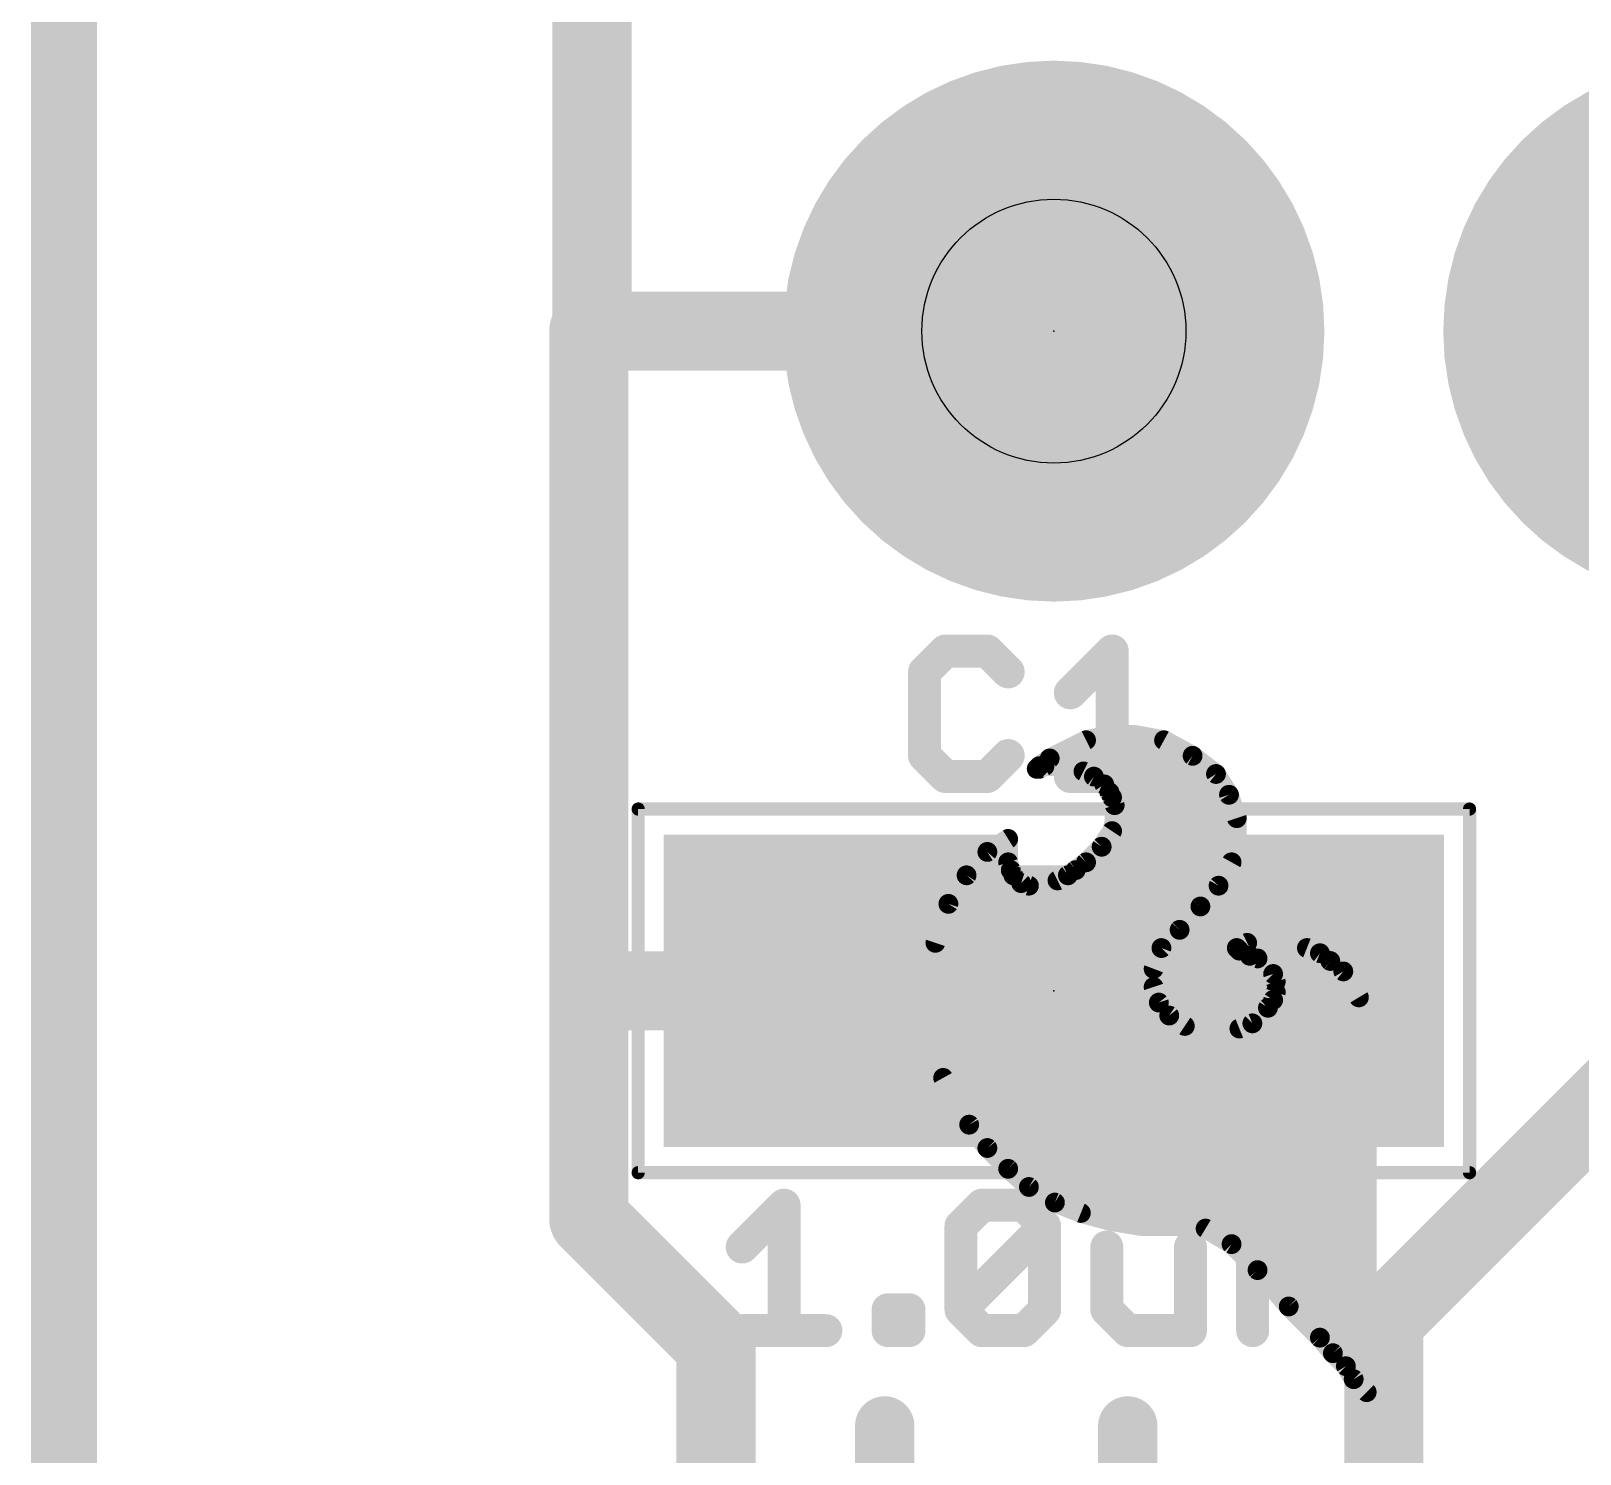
# Model space of a CAD drawing. Extents: x -29 to 79, y -27 to 74.
# Drawn here: x -0.13 to 5.84, y 4.57 to 10.05 of the extents above; entities that cross this region are included whole.
import ezdxf

# ---------------------------------------------------------------- set-up
doc = ezdxf.new("R2010")
doc.units = 0
for name, color, linetype in [('1', 12, 'CONTINUOUS'), ('16', 132, 'CONTINUOUS'), ('17', 110, 'CONTINUOUS'), ('20', 53, 'CONTINUOUS'), ('22', 40, 'CONTINUOUS'), ('23', 53, 'CONTINUOUS'), ('25', 253, 'CONTINUOUS'), ('27', 253, 'CONTINUOUS'), ('29', 253, 'CONTINUOUS'), ('30', 253, 'CONTINUOUS'), ('31', 253, 'CONTINUOUS'), ('35', 253, 'CONTINUOUS'), ('39', 12, 'CONTINUOUS'), ('44', 253, 'CONTINUOUS'), ('51', 53, 'CONTINUOUS')]:
    doc.layers.add(name, color=color, linetype=linetype)

# ---------------------------------------------------------------- blocks, each defined once
blk = doc.blocks.new('RECT')
blk.add_solid([(-0.5, -0.5), (0.5, -0.5), (-0.5, 0.5), (0.5, 0.5)])
blk = doc.blocks.new('ROUNDP')
at = {"const_width": 0.5}
blk.add_lwpolyline([(0, -0.25, 1), (0, 0.25, 1), (0, -0.25)], format="xyb", dxfattribs=at)

msp = doc.modelspace()

# ---------------------------------------------------------------- linework, layer by layer
at = {"layer": '1'}
for points, const_width in [([(0, 0), (0, 22.86)], 0.254), ([(2.032, 8.89), (2.032, 10.795)], 0.3048), ([(2.02, 8.89), (2.02, 6.35)], 0.3048), ([(2.02, 8.89), (2.032, 8.89)], 0.3048), ([(3.81, 8.89), (2.032, 8.89)], 0.3048), ([(2.02, 6.35), (2.02, 5.473)], 0.3048), ([(2.96, 6.35), (2.02, 6.35)], 0.3048), ([(6.35, 6.35), (5.08, 5.08)], 0.3048), ([(2.02, 5.473), (2.5099, 4.9831)], 0.3048), ([(5.08, 5.08), (5.08, 3.5201)], 0.3048), ([(2.5099, 3.49), (2.5099, 4.9831)], 0.3048)]:
    msp.add_lwpolyline(points, dxfattribs=dict(at, const_width=const_width))
at = {"layer": '1', "const_width": 0.1524}
for points in [[(2.0962, 8.89, 1), (1.9438, 8.89)], [(2.02, 8.9662, 1), (2.02, 8.8138)], [(2.032, 8.9662, 1), (2.032, 8.8138)], [(2.032, 8.8138, 1), (2.032, 8.9662)], [(3.81, 8.8138, 1), (3.81, 8.9662)], [(1.9558, 8.89, 1), (2.1082, 8.89)], [(2.0962, 6.35, 1), (1.9438, 6.35)], [(2.02, 6.4262, 1), (2.02, 6.2738)], [(2.96, 6.2738, 1), (2.96, 6.4262)], [(1.9438, 6.35, 1), (2.0962, 6.35)], [(2.0739, 5.5269, 1), (1.9661, 5.4191)], [(1.9438, 5.473, 1), (2.0962, 5.473)], [(5.1562, 5.08, 1), (5.0038, 5.08)], [(5.0261, 5.1339, 1), (5.1339, 5.0261)], [(2.5861, 4.9831, 1), (2.4337, 4.9831)], [(2.456, 4.9292, 1), (2.5638, 5.037)]]:
    msp.add_lwpolyline(points, format="xyb", dxfattribs=at)
at = {"layer": '16', "const_width": 0.254}
msp.add_lwpolyline([(0, 0), (0, 22.86)], dxfattribs=at)
at = {"layer": '20', "const_width": 0.2032}
msp.add_lwpolyline([(0, 20.447), (0, 2.54)], dxfattribs=at)
at = {"layer": '22'}
for points, const_width in [([(3.794, 7.245), (3.934, 7.315)], 0.0762), ([(3.934, 7.315), (4.024, 7.335)], 0.0762), ([(3.9349, 7.3152), (4.2329, 7.3152)], 0.0762), ([(4.024, 7.335), (4.124, 7.335)], 0.0762), ([(4.124, 7.335), (4.234, 7.315)], 0.0762), ([(4.234, 7.315), (4.344, 7.255)], 0.0762), ([(3.754, 7.215), (3.794, 7.245)], 0.0762), ([(3.786, 7.239), (4.3646, 7.239)], 0.0762), ([(4.344, 7.255), (4.434, 7.185)], 0.0762), ([(3.744, 7.205), (3.754, 7.215)], 0.0762), ([(3.754, 7.205), (3.744, 7.205)], 0.0762), ([(3.774, 7.215), (3.754, 7.205)], 0.0762), ([(3.834, 7.215), (3.774, 7.215)], 0.0762), ([(3.874, 7.205), (3.834, 7.215)], 0.0762), ([(3.924, 7.195), (3.874, 7.205)], 0.0762), ([(3.964, 7.175), (3.924, 7.195)], 0.0762), ([(4.434, 7.185), (4.484, 7.105)], 0.0762), ([(4.004, 7.145), (3.964, 7.175)], 0.0762), ([(3.9803, 7.1628), (4.4479, 7.1628)], 0.0762), ([(4.024, 7.115), (4.004, 7.145)], 0.0762), ([(4.034, 7.095), (4.024, 7.115)], 0.0762), ([(4.044, 7.065), (4.034, 7.095)], 0.0762), ([(4.0368, 7.0866), (4.4901, 7.0866)], 0.0762), ([(4.044, 7.005), (4.044, 7.065)], 0.0762), ([(4.484, 7.105), (4.514, 7.015)], 0.0762), ([(4.034, 6.965), (4.044, 7.005)], 0.0762), ([(4.044, 7.0104), (4.514, 7.0104)], 0.0762), ([(4.514, 7.015), (4.514, 6.935)], 0.0762), ([(3.994, 6.905), (4.034, 6.965)], 0.0762), ([(3.474, 6.795), (3.554, 6.885)], 0.0762), ([(3.554, 6.885), (3.634, 6.935)], 0.0762), ([(3.6327, 6.9342), (3.634, 6.9342)], 0.0762), ([(3.634, 6.935), (3.634, 6.845)], 0.0762), ([(3.934, 6.845), (3.994, 6.905)], 0.0762), ([(4.0135, 6.9342), (4.5138, 6.9342)], 0.0762), ([(4.514, 6.935), (4.494, 6.845)], 0.0762), ([(3.53, 6.858), (3.634, 6.858)], 0.0762), ([(3.634, 6.845), (3.644, 6.815)], 0.0762), ([(3.894, 6.815), (3.934, 6.845)], 0.0762), ([(3.947, 6.858), (4.4969, 6.858)], 0.0762), ([(4.494, 6.845), (4.444, 6.755)], 0.0762), ([(3.404, 6.685), (3.474, 6.795)], 0.0762), ([(3.4656, 6.7818), (3.6672, 6.7818)], 0.0762), ([(3.644, 6.815), (3.654, 6.795)], 0.0762), ([(3.654, 6.795), (3.684, 6.765)], 0.0762), ([(3.684, 6.765), (3.714, 6.755)], 0.0762), ([(3.744, 6.755), (3.824, 6.775)], 0.0762), ([(3.824, 6.775), (3.864, 6.795)], 0.0762), ([(3.8376, 6.7818), (4.4589, 6.7818)], 0.0762), ([(3.864, 6.795), (3.894, 6.815)], 0.0762), ([(3.4171, 6.7056), (4.4008, 6.7056)], 0.0762), ([(3.714, 6.755), (3.744, 6.755)], 0.0762), ([(4.444, 6.755), (4.374, 6.675)], 0.0762), ([(3.354, 6.535), (3.404, 6.685)], 0.0762), ([(4.374, 6.675), (4.294, 6.585)], 0.0762), ([(3.3855, 6.6294), (4.3335, 6.6294)], 0.0762), ([(4.294, 6.585), (4.224, 6.515)], 0.0762), ([(3.324, 6.375), (3.354, 6.535)], 0.0762), ([(3.3601, 6.5532), (4.2622, 6.5532)], 0.0762), ([(4.514, 6.515), (4.554, 6.535)], 0.0762), ([(4.554, 6.535), (4.674, 6.535)], 0.0762), ([(4.674, 6.535), (4.734, 6.525)], 0.0762), ([(4.734, 6.525), (4.784, 6.515)], 0.0762), ([(3.3431, 6.477), (4.2098, 6.477)], 0.0762), ([(4.224, 6.515), (4.194, 6.435)], 0.0762), ([(4.524, 6.505), (4.514, 6.515)], 0.0762), ([(4.564, 6.485), (4.524, 6.505)], 0.0762), ([(4.594, 6.475), (4.564, 6.485)], 0.0762), ([(4.588, 6.477), (4.858, 6.477)], 0.0762), ([(4.654, 6.415), (4.594, 6.475)], 0.0762), ([(4.784, 6.515), (4.834, 6.495)], 0.0762), ([(4.834, 6.495), (4.874, 6.465)], 0.0762), ([(4.874, 6.465), (4.924, 6.425)], 0.0762), ([(4.194, 6.435), (4.194, 6.365)], 0.0762), ([(4.664, 6.385), (4.654, 6.415)], 0.0762), ([(4.924, 6.425), (4.984, 6.325)], 0.0762), ([(3.334, 6.205), (3.324, 6.375)], 0.0762), ([(3.3288, 6.4008), (4.194, 6.4008)], 0.0762), ([(4.194, 6.365), (4.214, 6.305)], 0.0762), ([(4.654, 6.315), (4.664, 6.345)], 0.0762), ([(4.6587, 6.4008), (4.9385, 6.4008)], 0.0762), ([(4.664, 6.345), (4.664, 6.385)], 0.0762), ([(3.327, 6.3246), (4.2075, 6.3246)], 0.0762), ([(4.214, 6.305), (4.254, 6.255)], 0.0762), ([(4.574, 6.225), (4.634, 6.285)], 0.0762), ([(4.634, 6.285), (4.654, 6.315)], 0.0762), ([(4.6572, 6.3246), (4.9841, 6.3246)], 0.0762), ([(4.984, 6.325), (5.004, 6.255)], 0.0762), ([(3.3315, 6.2484), (4.2639, 6.2484)], 0.0762), ([(4.254, 6.255), (4.314, 6.215)], 0.0762), ([(4.524, 6.205), (4.574, 6.225)], 0.0762), ([(4.5974, 6.2484), (5.0048, 6.2484)], 0.0762), ([(5.004, 6.255), (5.014, 6.175)], 0.0762), ([(3.384, 6.015), (3.334, 6.205)], 0.0762), ([(3.3426, 6.1722), (5.014, 6.1722)], 0.0762), ([(4.314, 6.215), (4.394, 6.195)], 0.0762), ([(4.394, 6.195), (4.474, 6.195)], 0.0762), ([(4.474, 6.195), (4.524, 6.205)], 0.0762), ([(5.014, 6.175), (5.014, 4.805)], 0.0762), ([(3.3627, 6.096), (5.014, 6.096)], 0.0762), ([(3.3827, 6.0198), (5.014, 6.0198)], 0.0762), ([(3.484, 5.835), (3.384, 6.015)], 0.0762), ([(3.4237, 5.9436), (5.014, 5.9436)], 0.0762), ([(3.466, 5.8674), (5.014, 5.8674)], 0.0762), ([(3.554, 5.745), (3.484, 5.835)], 0.0762), ([(3.5181, 5.7912), (5.014, 5.7912)], 0.0762), ([(3.634, 5.665), (3.554, 5.745)], 0.0762), ([(3.584, 5.715), (5.014, 5.715)], 0.0762), ([(3.714, 5.595), (3.634, 5.665)], 0.0762), ([(3.6639, 5.6388), (5.014, 5.6388)], 0.0762), ([(3.814, 5.535), (3.714, 5.595)], 0.0762), ([(3.768, 5.5626), (5.014, 5.5626)], 0.0762), ([(3.914, 5.495), (3.814, 5.535)], 0.0762), ([(4.024, 5.465), (3.914, 5.495)], 0.0762), ([(3.9455, 5.4864), (5.014, 5.4864)], 0.0762), ([(4.144, 5.445), (4.024, 5.465)], 0.0762), ([(4.334, 5.445), (4.144, 5.445)], 0.0762), ([(4.394, 5.435), (4.334, 5.445)], 0.0762), ([(4.494, 5.375), (4.394, 5.435)], 0.0762), ([(4.4353, 5.4102), (5.014, 5.4102)], 0.0762), ([(4.594, 5.275), (4.494, 5.375)], 0.0762), ([(4.535, 5.334), (5.014, 5.334)], 0.0762), ([(4.714, 5.135), (4.594, 5.275)], 0.0762), ([(4.6087, 5.2578), (5.014, 5.2578)], 0.0762), ([(4.6741, 5.1816), (5.014, 5.1816)], 0.0762), ([(4.834, 5.015), (4.714, 5.135)], 0.0762), ([(4.7436, 5.1054), (5.014, 5.1054)], 0.0762), ([(4.8198, 5.0292), (5.014, 5.0292)], 0.0762), ([(4.884, 4.955), (4.834, 5.015)], 0.0762), ([(4.934, 4.905), (4.884, 4.955)], 0.0762), ([(4.886, 4.953), (5.014, 4.953)], 0.0762), ([(4.964, 4.855), (4.934, 4.905)], 0.0762), ([(4.9509, 4.8768), (5.014, 4.8768)], 0.0762), ([(5.014, 4.805), (4.964, 4.855)], 0.0762), ([(3.159, 4.6749), (3.159, 4.4588)], 0.2286), ([(4.0945, 4.6749), (4.0945, 4.4588)], 0.2286)]:
    msp.add_lwpolyline(points, dxfattribs=dict(at, const_width=const_width))
for points, const_width in [([(3.9299, 7.3336, 1), (3.9381, 7.2964)], 0.0381), ([(3.9349, 7.3342, 1), (3.9349, 7.2961)], 0.0381), ([(3.9425, 7.298, 1), (3.9255, 7.332)], 0.0381), ([(4.024, 7.354, 1), (4.024, 7.3159)], 0.0381), ([(4.0281, 7.3164, 1), (4.0199, 7.3536)], 0.0381), ([(4.1274, 7.3537, 1), (4.1206, 7.3163)], 0.0381), ([(4.124, 7.3159, 1), (4.124, 7.354)], 0.0381), ([(4.2431, 7.3317, 1), (4.2249, 7.2983)], 0.0381), ([(4.2306, 7.2963, 1), (4.2374, 7.3337)], 0.0381), ([(4.2329, 7.2961, 1), (4.2329, 7.3342)], 0.0381), ([(3.786, 7.2581, 1), (3.786, 7.22)], 0.0381), ([(3.7855, 7.262, 1), (3.8025, 7.228)], 0.0381), ([(3.8054, 7.2298, 1), (3.7826, 7.2602)], 0.0381), ([(4.3557, 7.27, 1), (4.3323, 7.24)], 0.0381), ([(4.3349, 7.2383, 1), (4.3531, 7.2717)], 0.0381), ([(4.3646, 7.22, 1), (4.3646, 7.2581)], 0.0381), ([(3.744, 7.2241, 1), (3.744, 7.186)], 0.0381), ([(3.7305, 7.2185, 1), (3.7575, 7.1915)], 0.0381), ([(3.7426, 7.2302, 1), (3.7654, 7.1998)], 0.0381), ([(3.7455, 7.222, 1), (3.7625, 7.188)], 0.0381), ([(3.7675, 7.2015, 1), (3.7405, 7.2285)], 0.0381), ([(3.754, 7.186, 1), (3.754, 7.2241)], 0.0381), ([(3.774, 7.2341, 1), (3.774, 7.196)], 0.0381), ([(3.7825, 7.198, 1), (3.7655, 7.232)], 0.0381), ([(3.8386, 7.2335, 1), (3.8294, 7.1965)], 0.0381), ([(3.834, 7.196, 1), (3.834, 7.2341)], 0.0381), ([(3.8777, 7.2237, 1), (3.8703, 7.1863)], 0.0381), ([(3.8694, 7.1865, 1), (3.8786, 7.2235)], 0.0381), ([(3.9325, 7.212, 1), (3.9155, 7.178)], 0.0381), ([(3.9203, 7.1763, 1), (3.9277, 7.2137)], 0.0381), ([(4.4502, 7.1951, 1), (4.4178, 7.1749)], 0.0381), ([(4.4223, 7.17, 1), (4.4457, 7.2)], 0.0381), ([(3.9754, 7.1902, 1), (3.9526, 7.1598)], 0.0381), ([(3.9555, 7.158, 1), (3.9725, 7.192)], 0.0381), ([(3.9803, 7.1819, 1), (3.9803, 7.1438)], 0.0381), ([(4.0199, 7.1556, 1), (3.9881, 7.1344)], 0.0381), ([(3.9926, 7.1298, 1), (4.0154, 7.1602)], 0.0381), ([(4.4479, 7.1438, 1), (4.4479, 7.1819)], 0.0381), ([(4.041, 7.1235, 1), (4.007, 7.1065)], 0.0381), ([(4.0081, 7.1044, 1), (4.0399, 7.1256)], 0.0381), ([(4.0521, 7.101, 1), (4.0159, 7.089)], 0.0381), ([(4.017, 7.0865, 1), (4.051, 7.1035)], 0.0381), ([(4.0368, 7.1057, 1), (4.0368, 7.0676)], 0.0381), ([(4.0631, 7.065, 1), (4.025, 7.065)], 0.0381), ([(4.5021, 7.111, 1), (4.4659, 7.099)], 0.0381), ([(4.4678, 7.0949, 1), (4.5002, 7.1151)], 0.0381), ([(4.4901, 7.0676, 1), (4.4901, 7.1057)], 0.0381), ([(4.044, 7.0295, 1), (4.044, 6.9914)], 0.0381), ([(4.0625, 7.0004, 1), (4.0255, 7.0096)], 0.0381), ([(4.0259, 7.059, 1), (4.0621, 7.071)], 0.0381), ([(4.5331, 7.015, 1), (4.495, 7.015)], 0.0381), ([(4.4959, 7.009, 1), (4.5321, 7.021)], 0.0381), ([(4.514, 6.9914, 1), (4.514, 7.0295)], 0.0381), ([(4.0155, 6.9696, 1), (4.0525, 6.9604)], 0.0381), ([(4.0499, 6.9544, 1), (4.0181, 6.9756)], 0.0381), ([(4.025, 7.005, 1), (4.0631, 7.005)], 0.0381), ([(3.5439, 6.9012, 1), (3.5641, 6.8688)], 0.0381), ([(3.5682, 6.8723, 1), (3.5398, 6.8977)], 0.0381), ([(3.6327, 6.9533, 1), (3.6327, 6.9152)], 0.0381), ([(3.6531, 6.935, 1), (3.615, 6.935)], 0.0381), ([(3.6441, 6.9188, 1), (3.6239, 6.9512)], 0.0381), ([(3.634, 6.9152, 1), (3.634, 6.9533)], 0.0381), ([(3.9781, 6.9156, 1), (4.0099, 6.8944)], 0.0381), ([(4.0075, 6.8915, 1), (3.9805, 6.9185)], 0.0381), ([(4.0135, 6.9533, 1), (4.0135, 6.9152)], 0.0381), ([(4.495, 6.935, 1), (4.5331, 6.935)], 0.0381), ([(4.5326, 6.9309, 1), (4.4954, 6.9391)], 0.0381), ([(4.5138, 6.9152, 1), (4.5138, 6.9533)], 0.0381), ([(3.53, 6.8771, 1), (3.53, 6.839)], 0.0381), ([(3.6521, 6.851, 1), (3.6159, 6.839)], 0.0381), ([(3.615, 6.845, 1), (3.6531, 6.845)], 0.0381), ([(3.634, 6.839, 1), (3.634, 6.8771)], 0.0381), ([(3.9205, 6.8585, 1), (3.9475, 6.8315)], 0.0381), ([(3.9454, 6.8298, 1), (3.9226, 6.8602)], 0.0381), ([(3.947, 6.8771, 1), (3.947, 6.839)], 0.0381), ([(4.4754, 6.8491, 1), (4.5126, 6.8409)], 0.0381), ([(4.5107, 6.8357, 1), (4.4773, 6.8543)], 0.0381), ([(4.4969, 6.839, 1), (4.4969, 6.8771)], 0.0381), ([(3.4656, 6.8009, 1), (3.4656, 6.7628)], 0.0381), ([(3.4598, 6.8077, 1), (3.4882, 6.7823)], 0.0381), ([(3.4901, 6.7848, 1), (3.4579, 6.8052)], 0.0381), ([(3.661, 6.8235, 1), (3.627, 6.8065)], 0.0381), ([(3.6259, 6.809, 1), (3.6621, 6.821)], 0.0381), ([(3.6675, 6.8085, 1), (3.6405, 6.7815)], 0.0381), ([(3.637, 6.7865, 1), (3.671, 6.8035)], 0.0381), ([(3.69, 6.7831, 1), (3.678, 6.7469)], 0.0381), ([(3.6672, 6.7628, 1), (3.6672, 6.8009)], 0.0381), ([(3.6705, 6.7515, 1), (3.6975, 6.7785)], 0.0381), ([(3.8155, 6.792, 1), (3.8325, 6.758)], 0.0381), ([(3.8376, 6.8009, 1), (3.8376, 6.7628)], 0.0381), ([(3.8286, 6.7565, 1), (3.8194, 6.7935)], 0.0381), ([(3.8534, 6.8109, 1), (3.8746, 6.7791)], 0.0381), ([(3.8725, 6.778, 1), (3.8555, 6.812)], 0.0381), ([(3.8826, 6.8302, 1), (3.9054, 6.7998)], 0.0381), ([(3.9046, 6.7991, 1), (3.8834, 6.8309)], 0.0381), ([(4.4589, 6.7628, 1), (4.4589, 6.8009)], 0.0381), ([(3.4171, 6.7247, 1), (3.4171, 6.6866)], 0.0381), ([(3.714, 6.774, 1), (3.714, 6.7359)], 0.0381), ([(3.708, 6.7369, 1), (3.72, 6.7731)], 0.0381), ([(3.7394, 6.7735, 1), (3.7486, 6.7365)], 0.0381), ([(3.744, 6.7359, 1), (3.744, 6.774)], 0.0381), ([(4.4008, 6.6866, 1), (4.4008, 6.7247)], 0.0381), ([(4.4273, 6.7643, 1), (4.4607, 6.7457)], 0.0381), ([(4.4583, 6.7425, 1), (4.4297, 6.7675)], 0.0381), ([(3.3879, 6.6952, 1), (3.4201, 6.6748)], 0.0381), ([(3.4221, 6.679, 1), (3.3859, 6.691)], 0.0381), ([(4.3597, 6.6875, 1), (4.3883, 6.6625)], 0.0381), ([(4.3882, 6.6623, 1), (4.3598, 6.6877)], 0.0381), ([(3.3855, 6.6485, 1), (3.3855, 6.6104)], 0.0381), ([(4.3075, 6.5715, 1), (4.2805, 6.5985)], 0.0381), ([(4.3335, 6.6104, 1), (4.3335, 6.6485)], 0.0381), ([(3.3359, 6.541, 1), (3.3721, 6.529)], 0.0381), ([(3.3727, 6.5315, 1), (3.3353, 6.5385)], 0.0381), ([(3.3601, 6.5723, 1), (3.3601, 6.5342)], 0.0381), ([(4.2622, 6.5342, 1), (4.2622, 6.5723)], 0.0381), ([(4.2798, 6.5977, 1), (4.3082, 6.5723)], 0.0381), ([(4.554, 6.5541, 1), (4.554, 6.516)], 0.0381), ([(4.5625, 6.518, 1), (4.5455, 6.552)], 0.0381), ([(4.6771, 6.5538, 1), (4.6709, 6.5162)], 0.0381), ([(4.674, 6.516, 1), (4.674, 6.5541)], 0.0381), ([(4.7377, 6.5437, 1), (4.7303, 6.5063)], 0.0381), ([(4.7309, 6.5062, 1), (4.7371, 6.5438)], 0.0381), ([(3.3431, 6.4961, 1), (3.3431, 6.458)], 0.0381), ([(4.2105, 6.5285, 1), (4.2375, 6.5015)], 0.0381), ([(4.2418, 6.5083, 1), (4.2062, 6.5217)], 0.0381), ([(4.2098, 6.458, 1), (4.2098, 6.4961)], 0.0381), ([(4.5275, 6.5285, 1), (4.5005, 6.5015)], 0.0381), ([(4.5055, 6.532, 1), (4.5225, 6.498)], 0.0381), ([(4.5325, 6.522, 1), (4.5155, 6.488)], 0.0381), ([(4.5105, 6.4915, 1), (4.5375, 6.5185)], 0.0381), ([(4.57, 6.5031, 1), (4.558, 6.4669)], 0.0381), ([(4.5555, 6.468, 1), (4.5725, 6.502)], 0.0381), ([(4.588, 6.4961, 1), (4.588, 6.458)], 0.0381), ([(4.6075, 6.4885, 1), (4.5805, 6.4615)], 0.0381), ([(4.588, 6.4569, 1), (4.6, 6.4931)], 0.0381), ([(4.7911, 6.5327, 1), (4.7769, 6.4973)], 0.0381), ([(4.7803, 6.4963, 1), (4.7877, 6.5337)], 0.0381), ([(4.8454, 6.5102, 1), (4.8226, 6.4798)], 0.0381), ([(4.8269, 6.4773, 1), (4.8411, 6.5127)], 0.0381), ([(4.8859, 6.4799, 1), (4.8621, 6.4501)], 0.0381), ([(4.858, 6.458, 1), (4.858, 6.4961)], 0.0381), ([(4.8626, 6.4498, 1), (4.8854, 6.4802)], 0.0381), ([(4.213, 6.435, 1), (4.1749, 6.435)], 0.0381), ([(4.1762, 6.4417, 1), (4.2118, 6.4283)], 0.0381), ([(4.6721, 6.421, 1), (4.6359, 6.409)], 0.0381), ([(4.6405, 6.4015, 1), (4.6675, 6.4285)], 0.0381), ([(4.9403, 6.4348, 1), (4.9077, 6.4152)], 0.0381), ([(4.9121, 6.4101, 1), (4.9359, 6.4399)], 0.0381), ([(3.343, 6.3761, 1), (3.305, 6.3739)], 0.0381), ([(3.3053, 6.3785, 1), (3.3427, 6.3715)], 0.0381), ([(3.3288, 6.4199, 1), (3.3288, 6.3818)], 0.0381), ([(4.2121, 6.371, 1), (4.1759, 6.359)], 0.0381), ([(4.1749, 6.365, 1), (4.213, 6.365)], 0.0381), ([(4.194, 6.3818, 1), (4.194, 6.4199)], 0.0381), ([(4.6587, 6.4199, 1), (4.6587, 6.3818)], 0.0381), ([(4.6831, 6.385, 1), (4.645, 6.385)], 0.0381), ([(4.6821, 6.339, 1), (4.6459, 6.351)], 0.0381), ([(4.6459, 6.379, 1), (4.6821, 6.391)], 0.0381), ([(4.9385, 6.3818, 1), (4.9385, 6.4199)], 0.0381), ([(3.327, 6.3437, 1), (3.327, 6.3056)], 0.0381), ([(4.2289, 6.3169, 1), (4.1991, 6.2931)], 0.0381), ([(4.1959, 6.299, 1), (4.2321, 6.311)], 0.0381), ([(4.2075, 6.3056, 1), (4.2075, 6.3437)], 0.0381), ([(4.6475, 6.2715, 1), (4.6205, 6.2985)], 0.0381), ([(4.6359, 6.321, 1), (4.6721, 6.309)], 0.0381), ([(4.6699, 6.3044, 1), (4.6381, 6.3256)], 0.0381), ([(4.6572, 6.3437, 1), (4.6572, 6.3056)], 0.0381), ([(4.645, 6.345, 1), (4.6831, 6.345)], 0.0381), ([(5.0023, 6.3302, 1), (4.9657, 6.3198)], 0.0381), ([(4.9677, 6.3152, 1), (5.0003, 6.3348)], 0.0381), ([(4.9841, 6.3056, 1), (4.9841, 6.3437)], 0.0381), ([(3.3315, 6.2675, 1), (3.3315, 6.2294)], 0.0381), ([(4.2646, 6.2709, 1), (4.2434, 6.2391)], 0.0381), ([(4.2391, 6.2431, 1), (4.2689, 6.2669)], 0.0381), ([(4.2639, 6.2294, 1), (4.2639, 6.2675)], 0.0381), ([(4.5811, 6.2073, 1), (4.5669, 6.2427)], 0.0381), ([(4.5974, 6.2675, 1), (4.5974, 6.2294)], 0.0381), ([(4.6181, 6.2956, 1), (4.6499, 6.2744)], 0.0381), ([(5.0229, 6.2574, 1), (4.9851, 6.2526)], 0.0381), ([(4.9857, 6.2498, 1), (5.0223, 6.2602)], 0.0381), ([(5.0048, 6.2294, 1), (5.0048, 6.2675)], 0.0381), ([(3.3524, 6.2098, 1), (3.3156, 6.2002)], 0.0381), ([(3.315, 6.2039, 1), (3.353, 6.2061)], 0.0381), ([(3.3426, 6.1913, 1), (3.3426, 6.1532)], 0.0381), ([(4.3186, 6.2335, 1), (4.3094, 6.1965)], 0.0381), ([(4.3034, 6.1991, 1), (4.3246, 6.2309)], 0.0381), ([(4.394, 6.2141, 1), (4.394, 6.176)], 0.0381), ([(4.3894, 6.1765, 1), (4.3986, 6.2135)], 0.0381), ([(4.4703, 6.2137, 1), (4.4777, 6.1763)], 0.0381), ([(4.474, 6.176, 1), (4.474, 6.2141)], 0.0381), ([(4.5169, 6.2227, 1), (4.5311, 6.1873)], 0.0381), ([(4.5277, 6.1863, 1), (4.5203, 6.2237)], 0.0381), ([(4.5605, 6.2385, 1), (4.5875, 6.2115)], 0.0381), ([(5.0331, 6.175, 1), (4.995, 6.175)], 0.0381), ([(5.014, 6.1532, 1), (5.014, 6.1913)], 0.0381), ([(4.9951, 6.1726, 1), (5.0329, 6.1774)], 0.0381), ([(3.3627, 6.1151, 1), (3.3627, 6.077)], 0.0381), ([(5.014, 6.077, 1), (5.014, 6.1151)], 0.0381), ([(3.3827, 6.0389, 1), (3.3827, 6.0008)], 0.0381), ([(3.4007, 6.0243, 1), (3.3673, 6.0057)], 0.0381), ([(3.3656, 6.0102, 1), (3.4024, 6.0198)], 0.0381), ([(5.014, 6.0008, 1), (5.014, 6.0389)], 0.0381), ([(3.4237, 5.9627, 1), (3.4237, 5.9245)], 0.0381), ([(5.014, 5.9245, 1), (5.014, 5.9627)], 0.0381), ([(3.466, 5.8864, 1), (3.466, 5.8483)], 0.0381), ([(5.014, 5.8483, 1), (5.014, 5.8864)], 0.0381), ([(3.499, 5.8467, 1), (3.469, 5.8233)], 0.0381), ([(3.4673, 5.8257, 1), (3.5007, 5.8443)], 0.0381), ([(3.5181, 5.8102, 1), (3.5181, 5.7721)], 0.0381), ([(5.014, 5.7721, 1), (5.014, 5.8102)], 0.0381), ([(3.5675, 5.7585, 1), (3.5405, 5.7315)], 0.0381), ([(3.539, 5.7333, 1), (3.569, 5.7567)], 0.0381), ([(3.584, 5.734, 1), (3.584, 5.6959)], 0.0381), ([(5.014, 5.6959, 1), (5.014, 5.734)], 0.0381), ([(3.6465, 5.6793, 1), (3.6215, 5.6507)], 0.0381), ([(3.6205, 5.6515, 1), (3.6475, 5.6785)], 0.0381), ([(3.6639, 5.6579, 1), (3.6639, 5.6198)], 0.0381), ([(5.014, 5.6198, 1), (5.014, 5.6579)], 0.0381), ([(3.7238, 5.6113, 1), (3.7042, 5.5787)], 0.0381), ([(3.7015, 5.5807, 1), (3.7265, 5.6093)], 0.0381), ([(3.768, 5.5817, 1), (3.768, 5.5436)], 0.0381), ([(3.8211, 5.5527, 1), (3.8069, 5.5173)], 0.0381), ([(3.8042, 5.5187, 1), (3.8238, 5.5513)], 0.0381), ([(5.014, 5.5436, 1), (5.014, 5.5817)], 0.0381), ([(3.919, 5.5134, 1), (3.909, 5.4766)], 0.0381), ([(3.9069, 5.4773, 1), (3.9211, 5.5127)], 0.0381), ([(3.9455, 5.5055, 1), (3.9455, 5.4674)], 0.0381), ([(4.0271, 5.4838, 1), (4.0209, 5.4462)], 0.0381), ([(4.019, 5.4466, 1), (4.029, 5.4834)], 0.0381), ([(5.014, 5.4674, 1), (5.014, 5.5055)], 0.0381), ([(4.144, 5.4641, 1), (4.144, 5.426)], 0.0381), ([(4.1409, 5.4262, 1), (4.1471, 5.4638)], 0.0381), ([(4.3371, 5.4638, 1), (4.3309, 5.4262)], 0.0381), ([(4.334, 5.426, 1), (4.334, 5.4641)], 0.0381), ([(4.4038, 5.4513, 1), (4.3842, 5.4187)], 0.0381), ([(4.3909, 5.4162, 1), (4.3971, 5.4538)], 0.0381), ([(4.4353, 5.4293, 1), (4.4353, 5.3912)], 0.0381), ([(5.014, 5.3912, 1), (5.014, 5.4293)], 0.0381), ([(4.5075, 5.3885, 1), (4.4805, 5.3615)], 0.0381), ([(4.4842, 5.3587, 1), (4.5038, 5.3913)], 0.0381), ([(4.535, 5.3531, 1), (4.535, 5.315)], 0.0381), ([(5.014, 5.315, 1), (5.014, 5.3531)], 0.0381), ([(4.6085, 5.2874, 1), (4.5795, 5.2626)], 0.0381), ([(4.5805, 5.2615, 1), (4.6075, 5.2885)], 0.0381), ([(4.6087, 5.2769, 1), (4.6087, 5.2388)], 0.0381), ([(5.014, 5.2388, 1), (5.014, 5.2769)], 0.0381), ([(4.6741, 5.2007, 1), (4.6741, 5.1626)], 0.0381), ([(5.014, 5.1626, 1), (5.014, 5.2007)], 0.0381), ([(4.7275, 5.1485, 1), (4.7005, 5.1215)], 0.0381), ([(4.6995, 5.1226, 1), (4.7285, 5.1474)], 0.0381), ([(4.7436, 5.1245, 1), (4.7436, 5.0864)], 0.0381), ([(5.014, 5.0864, 1), (5.014, 5.1245)], 0.0381), ([(4.8198, 5.0483, 1), (4.8198, 5.0102)], 0.0381), ([(4.8486, 5.0272, 1), (4.8194, 5.0028)], 0.0381), ([(4.8205, 5.0015, 1), (4.8475, 5.0285)], 0.0381), ([(5.014, 5.0102, 1), (5.014, 5.0483)], 0.0381), ([(4.8975, 4.9685, 1), (4.8705, 4.9415)], 0.0381), ([(4.886, 4.9721, 1), (4.886, 4.934)], 0.0381), ([(4.8694, 4.9428, 1), (4.8986, 4.9672)], 0.0381), ([(5.014, 4.934, 1), (5.014, 4.9721)], 0.0381), ([(4.9503, 4.9148, 1), (4.9177, 4.8952)], 0.0381), ([(4.9205, 4.8915, 1), (4.9475, 4.9185)], 0.0381), ([(4.9509, 4.8959, 1), (4.9509, 4.8578)], 0.0381), ([(4.9775, 4.8685, 1), (4.9505, 4.8415)], 0.0381), ([(5.014, 4.8578, 1), (5.014, 4.8959)], 0.0381), ([(4.9477, 4.8452, 1), (4.9803, 4.8648)], 0.0381), ([(5.0005, 4.7915, 1), (5.0275, 4.8185)], 0.0381), ([(3.2161, 4.6749, 1), (3.1018, 4.6749)], 0.1143), ([(4.1516, 4.6749, 1), (4.0373, 4.6749)], 0.1143), ([(4.995, 4.805, 1), (5.0331, 4.805)], 0.0381)]:
    msp.add_lwpolyline(points, format="xyb", dxfattribs=dict(at, const_width=const_width))
at = {"layer": '23'}
for p in [(3.81, 8.89), (3.81, 6.35)]:
    msp.add_point(p, dxfattribs=at)
at = {"layer": '25', "const_width": 0.127}
for points in [[(3.3927, 7.6585), (3.3122, 7.578)], [(3.5537, 7.6585), (3.3927, 7.6585)], [(3.6342, 7.578), (3.5537, 7.6585)], [(3.8735, 7.4975), (4.0345, 7.6585)], [(4.0345, 7.6585), (4.0345, 7.1755)], [(3.3122, 7.578), (3.3122, 7.256)], [(3.3122, 7.256), (3.3927, 7.1755)], [(3.5537, 7.1755), (3.6342, 7.256)], [(3.3927, 7.1755), (3.5537, 7.1755)], [(3.8735, 7.1755), (4.1955, 7.1755)]]:
    msp.add_lwpolyline(points, dxfattribs=at)
at = {"layer": '25', "const_width": 0.0635}
for points in [[(3.3927, 7.6903, 1), (3.3927, 7.6268)], [(3.4151, 7.6361, 1), (3.3702, 7.681)], [(3.5761, 7.681, 1), (3.5312, 7.6361)], [(3.5537, 7.6268, 1), (3.5537, 7.6903)], [(4.0663, 7.6585, 1), (4.0028, 7.6585)], [(4.057, 7.6361, 1), (4.0121, 7.681)], [(3.3439, 7.578, 1), (3.2804, 7.578)], [(3.2897, 7.6005, 1), (3.3346, 7.5556)], [(3.6117, 7.5556, 1), (3.6566, 7.6005)], [(3.851, 7.52, 1), (3.896, 7.4751)], [(3.3346, 7.2785, 1), (3.2897, 7.2335)], [(3.2804, 7.256, 1), (3.3439, 7.256)], [(3.6566, 7.2335, 1), (3.6117, 7.2785)], [(3.3927, 7.2073, 1), (3.3927, 7.1438)], [(3.3702, 7.153, 1), (3.4151, 7.198)], [(3.5312, 7.198, 1), (3.5761, 7.153)], [(3.5537, 7.1438, 1), (3.5537, 7.2073)], [(3.8735, 7.2073, 1), (3.8735, 7.1438)], [(4.1955, 7.1438, 1), (4.1955, 7.2073)], [(4.0028, 7.1755, 1), (4.0663, 7.1755)]]:
    msp.add_lwpolyline(points, format="xyb", dxfattribs=at)
at = {"layer": '27', "const_width": 0.127}
for points in [[(2.6105, 5.3639), (2.7716, 5.5249)], [(2.7716, 5.5249), (2.7716, 5.0419)], [(3.4525, 5.4444), (3.533, 5.5249)], [(3.533, 5.5249), (3.694, 5.5249)], [(3.694, 5.5249), (3.7745, 5.4444)], [(4.5751, 5.0419), (4.5751, 5.5249)], [(4.5751, 5.5249), (4.8971, 5.5249)], [(3.4525, 5.1224), (3.4525, 5.4444)], [(3.4525, 5.1224), (3.7745, 5.4444)], [(3.7745, 5.4444), (3.7745, 5.1224)], [(4.0138, 5.3639), (4.0138, 5.1224)], [(4.3358, 5.0419), (4.3358, 5.3639)], [(4.5751, 5.2834), (4.7361, 5.2834)], [(3.1719, 5.0419), (3.1719, 5.1224)], [(3.1719, 5.1224), (3.2524, 5.1224)], [(3.2524, 5.1224), (3.2524, 5.0419)], [(3.533, 5.0419), (3.4525, 5.1224)], [(3.7745, 5.1224), (3.694, 5.0419)], [(4.0138, 5.1224), (4.0943, 5.0419)], [(2.6105, 5.0419), (2.9326, 5.0419)], [(3.2524, 5.0419), (3.1719, 5.0419)], [(3.694, 5.0419), (3.533, 5.0419)], [(4.0943, 5.0419), (4.3358, 5.0419)]]:
    msp.add_lwpolyline(points, dxfattribs=at)
at = {"layer": '27', "const_width": 0.0635}
for points in [[(2.8033, 5.5249, 1), (2.7398, 5.5249)], [(2.794, 5.5025, 1), (2.7491, 5.5474)], [(3.533, 5.5567, 1), (3.533, 5.4932)], [(3.5555, 5.5025, 1), (3.5106, 5.5474)], [(3.7165, 5.5474, 1), (3.6716, 5.5025)], [(3.694, 5.4932, 1), (3.694, 5.5567)], [(4.5751, 5.5567, 1), (4.5751, 5.4932)], [(4.6069, 5.5249, 1), (4.5434, 5.5249)], [(4.8971, 5.4932, 1), (4.8971, 5.5567)], [(3.4843, 5.4444, 1), (3.4208, 5.4444)], [(3.4301, 5.4669, 1), (3.475, 5.422)], [(3.8063, 5.4444, 1), (3.7428, 5.4444)], [(3.797, 5.422, 1), (3.7521, 5.4669)], [(3.7521, 5.422, 1), (3.797, 5.4669)], [(4.0456, 5.3639, 1), (3.9821, 5.3639)], [(4.3676, 5.3639, 1), (4.3041, 5.3639)], [(2.5881, 5.3864, 1), (2.633, 5.3415)], [(4.5751, 5.3152, 1), (4.5751, 5.2517)], [(4.7361, 5.2517, 1), (4.7361, 5.3152)], [(3.2036, 5.1224, 1), (3.1401, 5.1224)], [(3.1719, 5.1541, 1), (3.1719, 5.0907)], [(3.2841, 5.1224, 1), (3.2206, 5.1224)], [(3.2524, 5.0907, 1), (3.2524, 5.1541)], [(3.475, 5.1449, 1), (3.4301, 5.0999)], [(3.4301, 5.1449, 1), (3.475, 5.0999)], [(3.4208, 5.1224, 1), (3.4843, 5.1224)], [(3.7428, 5.1224, 1), (3.8063, 5.1224)], [(3.797, 5.0999, 1), (3.7521, 5.1449)], [(4.0363, 5.1449, 1), (3.9914, 5.0999)], [(3.9821, 5.1224, 1), (4.0456, 5.1224)], [(2.6105, 5.0736, 1), (2.6105, 5.0102)], [(2.7398, 5.0419, 1), (2.8033, 5.0419)], [(2.9326, 5.0102, 1), (2.9326, 5.0736)], [(3.1719, 5.0736, 1), (3.1719, 5.0102)], [(3.1401, 5.0419, 1), (3.2036, 5.0419)], [(3.2206, 5.0419, 1), (3.2841, 5.0419)], [(3.2524, 5.0102, 1), (3.2524, 5.0736)], [(3.533, 5.0736, 1), (3.533, 5.0102)], [(3.5106, 5.0194, 1), (3.5555, 5.0644)], [(3.6716, 5.0644, 1), (3.7165, 5.0194)], [(3.694, 5.0102, 1), (3.694, 5.0736)], [(4.0943, 5.0736, 1), (4.0943, 5.0102)], [(4.0719, 5.0194, 1), (4.1168, 5.0644)], [(4.3041, 5.0419, 1), (4.3676, 5.0419)], [(4.3358, 5.0102, 1), (4.3358, 5.0736)], [(4.5434, 5.0419, 1), (4.6069, 5.0419)]]:
    msp.add_lwpolyline(points, format="xyb", dxfattribs=at)
at = {"layer": '39', "const_width": 0.0508}
for points in [[(2.21, 7.05), (5.41, 7.05)], [(2.21, 5.65), (2.21, 7.05)], [(5.41, 7.05), (5.41, 5.65)], [(5.41, 5.65), (2.21, 5.65)]]:
    msp.add_lwpolyline(points, dxfattribs=at)
at = {"layer": '39', "const_width": 0.0254}
for points in [[(2.21, 7.0627, 1), (2.21, 7.0373)], [(2.2227, 7.05, 1), (2.1973, 7.05)], [(5.4227, 7.05, 1), (5.3973, 7.05)], [(5.41, 7.0373, 1), (5.41, 7.0627)], [(2.21, 5.6627, 1), (2.21, 5.6373)], [(5.41, 5.6373, 1), (5.41, 5.6627)], [(2.1973, 5.65, 1), (2.2227, 5.65)], [(5.3973, 5.65, 1), (5.4227, 5.65)]]:
    msp.add_lwpolyline(points, format="xyb", dxfattribs=at)
at = {"layer": '44'}
msp.add_circle((3.81, 8.89), 0.508, dxfattribs=at)
at = {"layer": '51', "const_width": 0.1016}
for points in [[(3.454, 6.782), (4.166, 6.782)], [(3.454, 5.931), (4.166, 5.931)]]:
    msp.add_lwpolyline(points, dxfattribs=at)
at = {"layer": '51', "const_width": 0.0508}
for points in [[(3.454, 6.8074, 1), (3.454, 6.7566)], [(4.166, 6.7566, 1), (4.166, 6.8074)], [(3.454, 5.9564, 1), (3.454, 5.9056)], [(4.166, 5.9056, 1), (4.166, 5.9564)]]:
    msp.add_lwpolyline(points, format="xyb", dxfattribs=at)

# ---------------------------------------------------------------- block references
at = {"layer": '1', "xscale": 1.1}
for p in [(2.96, 6.35), (4.66, 6.35)]:
    msp.add_blockref('RECT', p, dxfattribs=at)
at = {"layer": '17', "xscale": 1.8796, "yscale": 1.8796, "rotation": 90}
for p in [(3.81, 8.89), (3.81, 8.89), (6.35, 8.89), (6.35, 8.89)]:
    msp.add_blockref('ROUNDP', p, dxfattribs=at)
at = {"layer": '29', "xscale": 2.0828, "yscale": 2.0828, "rotation": 90}
for p in [(3.81, 8.89), (6.35, 8.89)]:
    msp.add_blockref('ROUNDP', p, dxfattribs=at)
at = {"layer": '29', "xscale": 1.3032, "yscale": 1.2032}
for p in [(2.96, 6.35), (4.66, 6.35)]:
    msp.add_blockref('RECT', p, dxfattribs=at)
at = {"layer": '30', "xscale": 2.0828, "yscale": 2.0828, "rotation": 90}
for p in [(3.81, 8.89), (6.35, 8.89)]:
    msp.add_blockref('ROUNDP', p, dxfattribs=at)
at = {"layer": '31', "xscale": 1.1}
for p in [(2.96, 6.35), (4.66, 6.35)]:
    msp.add_blockref('RECT', p, dxfattribs=at)
at = {"layer": '35', "xscale": 0.3998, "yscale": 0.6}
msp.add_blockref('RECT', (3.81, 6.35), dxfattribs=at)
at = {"layer": '51'}
for p, xscale, yscale in [((3.81, 8.89), 0.508, 0.508), ((3.2219, 6.3551), 0.5001, 0.95), ((4.3902, 6.3551), 0.5001, 0.95)]:
    msp.add_blockref('RECT', p, dxfattribs=dict(at, xscale=xscale, yscale=yscale))

doc.saveas('drawing.dxf')
